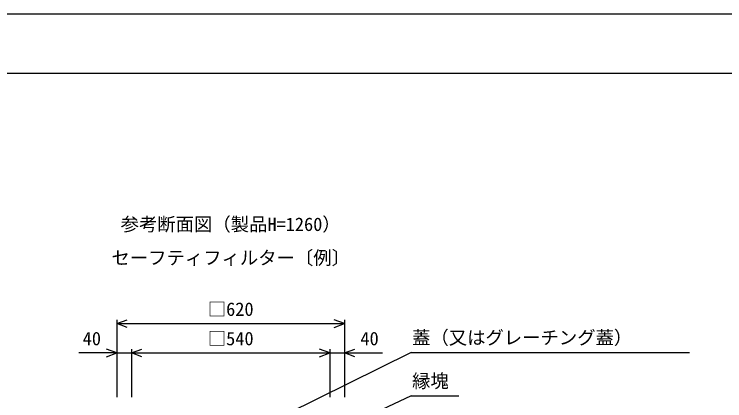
# Model space of a CAD drawing. Units: millimetres, scale not verified. Extents: x -10500 to 10500, y -7425 to 7425.
# Drawn here: x 4039 to 5976, y 4656 to 5708 of the extents above; entities that cross this region are included whole.
import ezdxf
from ezdxf.enums import TextEntityAlignment as Align

# ---------------------------------------------------------------- set-up
doc = ezdxf.new("R2010")
doc.units = ezdxf.units.MM
doc.header["$LTSCALE"] = 25
doc.layers.add('0-1_DIM', color=7, linetype='Continuous', lineweight=25)
doc.layers.add('0-7_TXT', color=7, linetype='Continuous', lineweight=25)
doc.styles.add('ＭＳ ゴシック', font='')
doc.styles.get('ＭＳ ゴシック').set_extended_font_data('MS Gothic')

msp = doc.modelspace()

# ---------------------------------------------------------------- linework, layer by layer
at = {"layer": '0-1_DIM'}
for p, q in [((4319.34, 4875.69), (4319.34, 4665.69)), ((4319.34, 4865.69), (4939.34, 4865.69)), ((4939.34, 4875.69), (4939.34, 4665.69)), ((4319.34, 4785.69), (4215.82, 4785.69)), ((4319.34, 4785.69), (4359.34, 4785.69)), ((4359.34, 4795.69), (4359.34, 4665.69)), ((4359.34, 4785.69), (4899.34, 4785.69)), ((4899.34, 4795.69), (4899.34, 4665.69)), ((4899.34, 4785.69), (4939.34, 4785.69)), ((4939.34, 4785.69), (5042.86, 4785.69))]:
    msp.add_line(p, q, dxfattribs=at)
for points in [[(4347.53, 4855.43), (4319.34, 4865.69), (4347.53, 4875.95)], [(4911.15, 4855.43), (4939.34, 4865.69), (4911.15, 4875.95)], [(4291.15, 4775.43), (4319.34, 4785.69), (4291.15, 4795.95)], [(4387.53, 4775.43), (4359.34, 4785.69), (4387.53, 4795.95)], [(4871.15, 4775.43), (4899.34, 4785.69), (4871.15, 4795.95)], [(4967.53, 4775.43), (4939.34, 4785.69), (4967.53, 4795.95)]]:
    msp.add_lwpolyline(points, dxfattribs=at)
at = {"layer": '0-7_TXT'}
for p, q in [((8250, 5707.57), (-1150, 5707.57)), ((-1150, 5547.57), (8250, 5547.57)), ((5120.87, 4787.47), (4781.1, 4619.54)), ((5120.87, 4787.47), (5879.89, 4787.47)), ((5120.87, 4669.25), (4907.39, 4569.03)), ((5120.87, 4669.25), (5250.66, 4669.25))]:
    msp.add_line(p, q, dxfattribs=at)

# ---------------------------------------------------------------- texts
at = {"layer": '0-1_DIM', "style": 'ＭＳ ゴシック'}
for s, p in [('□620', (4566.84, 4875.69)), ('40', (4225.98, 4795.69)), ('□540', (4566.84, 4795.69)), ('40', (4982.69, 4795.69))]:
    msp.add_text(s, height=36.66, dxfattribs=at).set_placement(p, align=Align.BOTTOM_LEFT)
at = {"layer": '0-7_TXT', "style": 'ＭＳ ゴシック'}
for s, p in [('参考断面図（製品H=1260）', (4329.34, 5106.73)), ('セーフティフィルター〔例〕', (4304.34, 5015.47)), ('蓋（又はグレーチング蓋）', (5123.53, 4798.31)), ('縁塊', (5123.53, 4680.09))]:
    msp.add_text(s, height=36.66, dxfattribs=at).set_placement(p, align=Align.BOTTOM_LEFT)

doc.saveas('drawing.dxf')
